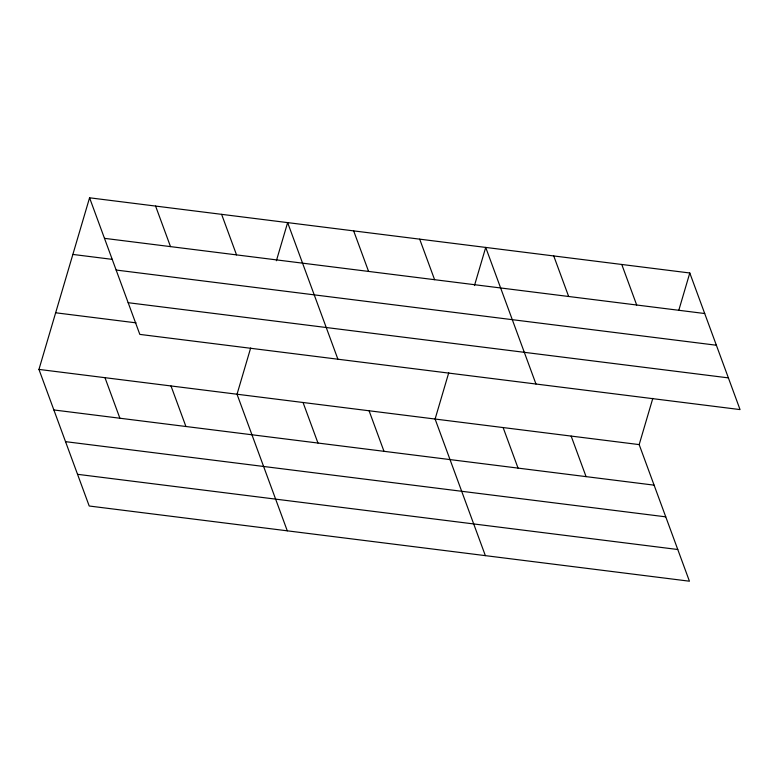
<?xml version="1.0" encoding="UTF-8"?>
<svg xmlns="http://www.w3.org/2000/svg" width="779" height="779" viewBox="0 0 779 779"><rect width="100%" height="100%" fill="white"/><g stroke="black" fill="none" stroke-linecap="round" stroke-linejoin="round"><path stroke-width="1.17" d="M652.812 398.371L639.179 444.605L689.434 581.202L89.205 506.009L38.95 369.412L89.566 197.798L689.795 272.991L740.05 409.588L139.821 334.395L89.566 197.798M250.663 347.999L237.03 394.232L287.285 530.82M276.389 260.751L287.636 222.609L337.901 359.207M448.733 372.81L435.101 419.044L485.356 555.631M474.469 285.562L485.716 247.43L535.971 384.018M678.889 309.974L689.795 272.991M104.483 238.345L704.713 313.528M72.866 254.431L112.478 259.397M116.139 270.04L716.368 345.233M128.155 302.7L728.384 377.883M55.65 312.778L136.082 322.857M38.95 369.412L639.179 444.605M53.868 409.958L654.097 485.151M65.533 441.654L665.753 516.847M77.549 474.314L677.769 549.507M621.769 264.471L636.686 305.008M553.742 255.95L568.66 296.487M571.153 436.084L586.071 476.631M503.127 427.564L518.045 468.101M419.686 239.153L434.604 279.7M353.666 230.886L368.584 271.423M369.08 410.767L383.989 451.314M303.05 402.5L317.968 443.037M221.616 214.342L236.534 254.879M155.586 206.065L170.504 246.612M171 385.956L185.918 426.502M104.98 377.688L119.888 418.226"/></g></svg>
